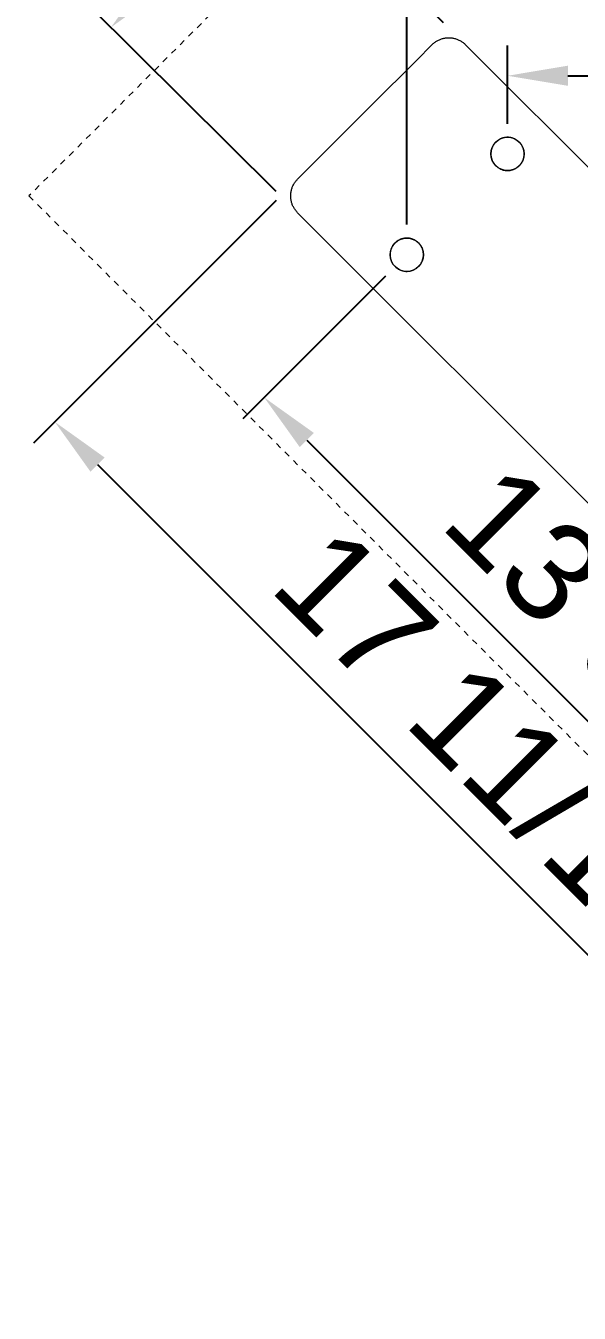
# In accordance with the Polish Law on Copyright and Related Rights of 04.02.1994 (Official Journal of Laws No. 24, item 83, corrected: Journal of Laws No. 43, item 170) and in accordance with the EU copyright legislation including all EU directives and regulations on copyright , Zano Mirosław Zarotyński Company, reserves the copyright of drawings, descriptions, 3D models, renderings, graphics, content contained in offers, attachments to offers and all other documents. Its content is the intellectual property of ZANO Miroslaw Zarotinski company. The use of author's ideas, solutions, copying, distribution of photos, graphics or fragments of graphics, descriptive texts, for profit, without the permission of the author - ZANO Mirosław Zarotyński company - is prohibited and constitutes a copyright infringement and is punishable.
# Model space of a CAD drawing. Header units: inches. Extents: x -14 to 184, y -4 to 134.
# Drawn here: x -9.71 to -0.54, y -3.51 to 17.83 of the extents above; entities that cross this region are included whole.
import ezdxf

# ---------------------------------------------------------------- set-up
doc = ezdxf.new("R2010")
doc.units = ezdxf.units.IN
doc.linetypes.add('HIDDEN', pattern=[1.905, 1.27, -0.635])
for name, color, linetype, lineweight in [('ZANO_R', 7, 'Continuous', 0), ('ZANO_R_przerywana', 250, 'HIDDEN', 0), ('ZANO_W', 1, 'Continuous', 0)]:
    doc.layers.add(name, color=color, linetype=linetype, lineweight=lineweight)
doc.styles.get("Standard").update_dxf_attribs({"font": 'arial.ttf'})
doc.dimstyles.new('amerykanie', dxfattribs={"dimtxt": 50, "dimasz": 50, "dimexe": 0.5, "dimexo": 0.5, "dimgap": 1, "dimtad": 1, "dimdec": 0, "dimzin": 0, "dimlunit": 5, "dimtxsty": 'Standard', "dimcen": 0.09, "dimclrd": 1, "dimclre": 1, "dimclrt": 1, "dimazin": 0, "dimtfac": 1, "dimtdec": 0, "dimtmove": 0, "dimatfit": 3, "dimfxl": 1, "dimtzin": 0, "dimarcsym": 1})

# ---------------------------------------------------------------- blocks, each defined once
blk = doc.blocks.new('*D392')
at = {"layer": 'ZANO_W', "color": 1, "lineweight": -2}
for p, q in [((-3.75, 13.681), (-6.114, 11.317)), ((-5.053, 10.963), (2.998, 2.912)), ((5.715, 4.216), (3.351, 1.852))]:
    blk.add_line(p, q, dxfattribs=at)
at = {"layer": 'ZANO_W', "color": 1}
for points in [[(-4.936, 11.081), (-5.171, 10.846), (-5.76, 11.67)], [(2.88, 2.795), (3.115, 3.03), (3.705, 2.205)]]:
    blk.add_solid(points, dxfattribs=at)
at = {"layer": 'ZANO_W', "color": 1, "insert": (-0.08, 7.886), "char_height": 1.625, "attachment_point": 5, "rotation": 315}
blk.add_mtext('13 3/8', dxfattribs=at)
blk = doc.blocks.new('*D396')
at = {"layer": 'ZANO_W', "color": 1, "lineweight": -2}
for p, q in [((-1.726, 16.205), (-1.726, 17.5)), ((70.043, 16.205), (70.043, 17.5)), ((-0.726, 17), (69.043, 17))]:
    blk.add_line(p, q, dxfattribs=at)
at = {"layer": 'ZANO_W', "color": 1}
for points in [[(-0.726, 17.167), (-0.726, 16.834), (-1.726, 17)], [(69.043, 16.834), (69.043, 17.167), (70.043, 17)]]:
    blk.add_solid(points, dxfattribs=at)
at = {"layer": 'ZANO_W', "color": 1, "insert": (34.158, 18.341), "char_height": 1.625, "attachment_point": 5}
blk.add_mtext('71 3/4', dxfattribs=at)
blk = doc.blocks.new('*D397')
at = {"layer": 'ZANO_W', "color": 1, "lineweight": -2}
for p, q in [((-3.396, 14.535), (-3.396, 20.078)), ((71.713, 14.535), (71.713, 20.078)), ((-2.396, 19.578), (70.713, 19.578))]:
    blk.add_line(p, q, dxfattribs=at)
at = {"layer": 'ZANO_W', "color": 1}
for points in [[(-2.396, 19.745), (-2.396, 19.412), (-3.396, 19.578)], [(70.713, 19.412), (70.713, 19.745), (71.713, 19.578)]]:
    blk.add_solid(points, dxfattribs=at)
at = {"layer": 'ZANO_W', "color": 1, "insert": (34.158, 20.918), "char_height": 1.625, "attachment_point": 5}
blk.add_mtext('75 1/8', dxfattribs=at)
blk = doc.blocks.new('*D399')
at = {"layer": 'ZANO_W', "color": 1, "lineweight": -2}
for p, q in [((-5.559, 14.934), (-9.583, 10.91)), ((-8.522, 10.557), (2.591, -0.557)), ((6.968, 2.406), (2.944, -1.617))]:
    blk.add_line(p, q, dxfattribs=at)
at = {"layer": 'ZANO_W', "color": 1}
for points in [[(-8.405, 10.674), (-8.64, 10.439), (-9.23, 11.264)], [(2.473, -0.674), (2.709, -0.439), (3.298, -1.264)]]:
    blk.add_solid(points, dxfattribs=at)
at = {"layer": 'ZANO_W', "color": 1, "insert": (-2.018, 5.948), "char_height": 1.625, "attachment_point": 5, "rotation": 315}
blk.add_mtext('17 11/16', dxfattribs=at)
blk = doc.blocks.new('*D400')
at = {"layer": 'ZANO_W', "color": 1, "lineweight": -2}
for p, q in [((-2.052, 27.059), (-7.953, 21.118)), ((-7.953, 21.118), (-6.912, 19.199)), ((-2.786, 17.876), (-5.879, 20.948)), ((-7.594, 18.512), (-6.229, 19.886)), ((-5.561, 15.083), (-8.654, 18.155))]:
    blk.add_line(p, q, dxfattribs=at)
at = {"layer": 'ZANO_W', "color": 1}
for points in [[(-6.111, 19.769), (-6.348, 20.004), (-5.525, 20.596)], [(-7.712, 18.63), (-7.476, 18.395), (-8.299, 17.803)]]:
    blk.add_solid(points, dxfattribs=at)
at = {"layer": 'ZANO_W', "color": 1, "insert": (-5.954, 25.033), "char_height": 1.625, "attachment_point": 5, "rotation": 45.1952}
blk.add_mtext('3 15/16', dxfattribs=at)
blk = doc.blocks.new('*D401')
at = {"layer": 'ZANO_W', "color": 1, "lineweight": -2}
for p, q in [((7.118, 2.406), (13.031, -3.506)), ((61.198, 2.406), (55.286, -3.506))]:
    blk.add_line(p, q, dxfattribs=at)
blk.add_arc((34.158, -24.634), 30.379, 46.8861, 133.1139, dxfattribs=at)
at = {"layer": 'ZANO_W', "color": 1}
for points in [[(13.28, -2.337), (13.512, -2.577), (12.677, -3.152)], [(54.805, -2.577), (55.037, -2.337), (55.639, -3.152)]]:
    blk.add_solid(points, dxfattribs=at)
at = {"layer": 'ZANO_W', "color": 1, "insert": (34.158, 7.086), "char_height": 1.625, "attachment_point": 5}
blk.add_mtext("90%%d0'", dxfattribs=at)

msp = doc.modelspace()

# ---------------------------------------------------------------- linework, layer by layer
at = {"layer": 'ZANO_R'}
for p, q in [((-2.97875, 17.5145), (-3.23199, 17.26126)), ((-2.97875, 17.5145), (-2.96899, 17.52393)), ((-2.96899, 17.52393), (-2.95891, 17.53302)), ((-2.95891, 17.53302), (-2.94852, 17.54175)), ((-2.94852, 17.54175), (-2.93784, 17.55012)), ((-2.93784, 17.55012), (-2.92688, 17.55812)), ((-2.92688, 17.55812), (-2.91565, 17.56574)), ((-2.91565, 17.56574), (-2.90416, 17.57296)), ((-2.90416, 17.57296), (-2.89243, 17.57978)), ((-2.89243, 17.57978), (-2.88047, 17.5862)), ((-2.88047, 17.5862), (-2.86845, 17.59213)), ((-2.86845, 17.59213), (-2.85622, 17.59765)), ((-2.85622, 17.59765), (-2.84382, 17.60275)), ((-2.84382, 17.60275), (-2.83124, 17.60742)), ((-2.83124, 17.60742), (-2.81852, 17.61167)), ((-2.81852, 17.61167), (-2.80566, 17.61547)), ((-2.80566, 17.61547), (-2.79268, 17.61884)), ((-2.79268, 17.61884), (-2.77959, 17.62176)), ((-2.77959, 17.62176), (-2.7664, 17.62424)), ((-2.7664, 17.62424), (-2.75314, 17.62626)), ((-2.75314, 17.62626), (-2.73982, 17.62783)), ((-2.73982, 17.62783), (-2.72646, 17.62895)), ((-2.72646, 17.62895), (-2.71306, 17.62961)), ((-2.71306, 17.62961), (-2.69965, 17.62981)), ((-2.69965, 17.62981), (-2.68624, 17.62956)), ((-2.68624, 17.62956), (-2.67285, 17.62885)), ((-2.67285, 17.62885), (-2.65949, 17.62769)), ((-2.65949, 17.62769), (-2.64617, 17.62607)), ((-2.64617, 17.62607), (-2.63292, 17.624)), ((-2.63292, 17.624), (-2.61975, 17.62147)), ((-2.61975, 17.62147), (-2.60667, 17.6185)), ((-2.60667, 17.6185), (-2.5937, 17.61509)), ((-2.5937, 17.61509), (-2.58085, 17.61124)), ((-2.58085, 17.61124), (-2.56814, 17.60695)), ((-2.56814, 17.60695), (-2.55559, 17.60223)), ((-2.55559, 17.60223), (-2.5432, 17.59709)), ((-2.5432, 17.59709), (-2.53099, 17.59152)), ((-2.53099, 17.59152), (-2.51899, 17.58555)), ((-2.51899, 17.58555), (-2.50719, 17.57917)), ((-2.50719, 17.57917), (-2.49561, 17.57239)), ((-2.49561, 17.57239), (-2.48428, 17.56522)), ((-2.48428, 17.56522), (-2.47319, 17.55767)), ((-2.47319, 17.55767), (-2.46237, 17.54974)), ((-2.46237, 17.54974), (-2.45183, 17.54145)), ((-2.45183, 17.54145), (-2.44157, 17.53281)), ((-2.44157, 17.53281), (-2.43162, 17.52382)), ((-2.43162, 17.52382), (-2.42197, 17.5145)), ((9.54874, 5.54379), (-2.42197, 17.5145)), ((-3.23199, 17.26126), (-3.98095, 16.5123)), ((-3.98095, 16.5123), (-4.13732, 16.35593)), ((-4.20366, 16.28959), (-5.20586, 15.28739)), ((-4.13732, 16.35593), (-4.20366, 16.28959)), ((-1.98788, 15.79082), (-1.9907, 15.78168)), ((-1.98474, 15.79986), (-1.98788, 15.79082)), ((-1.98129, 15.80878), (-1.98474, 15.79986)), ((-1.97754, 15.81758), (-1.98129, 15.80878)), ((-1.97348, 15.82624), (-1.97754, 15.81758)), ((-1.96912, 15.83476), (-1.97348, 15.82624)), ((-1.96447, 15.84312), (-1.96912, 15.83476)), ((-1.95953, 15.85131), (-1.96447, 15.84312)), ((-1.95431, 15.85933), (-1.95953, 15.85131)), ((-1.94882, 15.86716), (-1.95431, 15.85933)), ((-1.94305, 15.87479), (-1.94882, 15.86716)), ((-1.93703, 15.88223), (-1.94305, 15.87479)), ((-1.93075, 15.88944), (-1.93703, 15.88223)), ((-1.92422, 15.89644), (-1.93075, 15.88944)), ((-1.91746, 15.9032), (-1.92422, 15.89644)), ((-1.91047, 15.90973), (-1.91746, 15.9032)), ((-1.90325, 15.91601), (-1.91047, 15.90973)), ((-1.89582, 15.92203), (-1.90325, 15.91601)), ((-1.88818, 15.92779), (-1.89582, 15.92203)), ((-1.88035, 15.93329), (-1.88818, 15.92779)), ((-1.87233, 15.93851), (-1.88035, 15.93329)), ((-1.86414, 15.94345), (-1.87233, 15.93851)), ((-1.85578, 15.9481), (-1.86414, 15.94345)), ((-1.84726, 15.95245), (-1.85578, 15.9481)), ((-1.8386, 15.95651), (-1.84726, 15.95245)), ((-1.8298, 15.96027), (-1.8386, 15.95651)), ((-1.82088, 15.96372), (-1.8298, 15.96027)), ((-1.81184, 15.96686), (-1.82088, 15.96372)), ((-1.8027, 15.96968), (-1.81184, 15.96686)), ((-1.79347, 15.97218), (-1.8027, 15.96968)), ((-1.78416, 15.97436), (-1.79347, 15.97218)), ((-1.77477, 15.97622), (-1.78416, 15.97436)), ((-1.76533, 15.97775), (-1.77477, 15.97622)), ((-1.75584, 15.97895), (-1.76533, 15.97775)), ((-1.74631, 15.97982), (-1.75584, 15.97895)), ((-1.73676, 15.98036), (-1.74631, 15.97982)), ((-1.7272, 15.98057), (-1.73676, 15.98036)), ((-1.71763, 15.98044), (-1.7272, 15.98057)), ((-1.70807, 15.97998), (-1.71763, 15.98044)), ((-1.69854, 15.9792), (-1.70807, 15.97998)), ((-1.68904, 15.97808), (-1.69854, 15.9792)), ((-1.67958, 15.97663), (-1.68904, 15.97808)), ((-1.67018, 15.97486), (-1.67958, 15.97663)), ((-1.66085, 15.97276), (-1.67018, 15.97486)), ((-1.6516, 15.97033), (-1.66085, 15.97276)), ((-1.64243, 15.96759), (-1.6516, 15.97033)), ((-1.63337, 15.96453), (-1.64243, 15.96759)), ((-1.62441, 15.96116), (-1.63337, 15.96453)), ((-1.61558, 15.95748), (-1.62441, 15.96116)), ((-1.60689, 15.9535), (-1.61558, 15.95748)), ((-1.59833, 15.94921), (-1.60689, 15.9535)), ((-1.58993, 15.94464), (-1.59833, 15.94921)), ((-1.5817, 15.93977), (-1.58993, 15.94464)), ((-1.57364, 15.93462), (-1.5817, 15.93977)), ((-1.56576, 15.92919), (-1.57364, 15.93462)), ((-1.55807, 15.9235), (-1.56576, 15.92919)), ((-1.55059, 15.91754), (-1.55807, 15.9235)), ((-1.54332, 15.91132), (-1.55059, 15.91754)), ((-1.53627, 15.90486), (-1.54332, 15.91132)), ((-1.52944, 15.89815), (-1.53627, 15.90486)), ((-1.52286, 15.89121), (-1.52944, 15.89815)), ((-1.51652, 15.88405), (-1.52286, 15.89121)), ((-1.51043, 15.87667), (-1.51652, 15.88405)), ((-1.5046, 15.86909), (-1.51043, 15.87667)), ((-1.49904, 15.8613), (-1.5046, 15.86909)), ((-1.49375, 15.85333), (-1.49904, 15.8613)), ((-1.48874, 15.84518), (-1.49375, 15.85333)), ((-1.48402, 15.83686), (-1.48874, 15.84518)), ((-1.47958, 15.82838), (-1.48402, 15.83686)), ((-1.47545, 15.81976), (-1.47958, 15.82838)), ((-1.47162, 15.81099), (-1.47545, 15.81976)), ((-1.46809, 15.8021), (-1.47162, 15.81099)), ((-1.46487, 15.79309), (-1.46809, 15.8021)), ((-1.46197, 15.78397), (-1.46487, 15.79309)), ((-2.00138, 15.71574), (-2.00159, 15.70617)), ((-2.00159, 15.70617), (-2.00146, 15.69661)), ((-2.00146, 15.69661), (-2.00101, 15.68705)), ((-2.00084, 15.72529), (-2.00138, 15.71574)), ((-2.00101, 15.68705), (-2.00022, 15.67752)), ((-1.99997, 15.73481), (-2.00084, 15.72529)), ((-2.00022, 15.67752), (-1.9991, 15.66802)), ((-1.99877, 15.74431), (-1.99997, 15.73481)), ((-1.9991, 15.66802), (-1.99765, 15.65856)), ((-1.99724, 15.75375), (-1.99877, 15.74431)), ((-1.99765, 15.65856), (-1.99588, 15.64916)), ((-1.99538, 15.76313), (-1.99724, 15.75375)), ((-1.99588, 15.64916), (-1.99378, 15.63983)), ((-1.9932, 15.77245), (-1.99538, 15.76313)), ((-1.99378, 15.63983), (-1.99136, 15.63057)), ((-1.9907, 15.78168), (-1.9932, 15.77245)), ((-1.99136, 15.63057), (-1.98861, 15.62141)), ((-1.98861, 15.62141), (-1.98556, 15.61234)), ((-1.98556, 15.61234), (-1.98218, 15.60339)), ((-1.98218, 15.60339), (-1.9785, 15.59456)), ((-1.9785, 15.59456), (-1.97452, 15.58586)), ((-1.97452, 15.58586), (-1.97024, 15.57731)), ((-1.97024, 15.57731), (-1.96566, 15.56891)), ((-1.48517, 15.571), (-1.48066, 15.57944)), ((-1.48066, 15.57944), (-1.47645, 15.58803)), ((-1.47645, 15.58803), (-1.47255, 15.59676)), ((-1.47255, 15.59676), (-1.46894, 15.60562)), ((-1.46894, 15.60562), (-1.46565, 15.6146)), ((-1.46565, 15.6146), (-1.46267, 15.62369)), ((-1.46267, 15.62369), (-1.46001, 15.63288)), ((-1.45939, 15.77476), (-1.46197, 15.78397)), ((-1.46001, 15.63288), (-1.45767, 15.64215)), ((-1.45713, 15.76547), (-1.45939, 15.77476)), ((-1.45767, 15.64215), (-1.45565, 15.65151)), ((-1.45519, 15.7561), (-1.45713, 15.76547)), ((-1.45565, 15.65151), (-1.45395, 15.66092)), ((-1.45358, 15.74667), (-1.45519, 15.7561)), ((-1.45395, 15.66092), (-1.45259, 15.67039)), ((-1.4523, 15.73719), (-1.45358, 15.74667)), ((-1.45259, 15.67039), (-1.45155, 15.6799)), ((-1.45135, 15.72767), (-1.4523, 15.73719)), ((-1.45155, 15.6799), (-1.45085, 15.68944)), ((-1.45072, 15.71813), (-1.45135, 15.72767)), ((-1.45085, 15.68944), (-1.45047, 15.699)), ((-1.45043, 15.70856), (-1.45072, 15.71813)), ((-1.45047, 15.699), (-1.45043, 15.70856)), ((-1.96566, 15.56891), (-1.96079, 15.56068)), ((-1.96079, 15.56068), (-1.95564, 15.55261)), ((-1.95564, 15.55261), (-1.95022, 15.54474)), ((-1.95022, 15.54474), (-1.94452, 15.53705)), ((-1.94452, 15.53705), (-1.93856, 15.52957)), ((-1.93856, 15.52957), (-1.93234, 15.5223)), ((-1.93234, 15.5223), (-1.92588, 15.51524)), ((-1.92588, 15.51524), (-1.91917, 15.50842)), ((-1.91917, 15.50842), (-1.91224, 15.50184)), ((-1.91224, 15.50184), (-1.90507, 15.49549)), ((-1.90507, 15.49549), (-1.89769, 15.48941)), ((-1.89769, 15.48941), (-1.89011, 15.48358)), ((-1.89011, 15.48358), (-1.88233, 15.47801)), ((-1.88233, 15.47801), (-1.87435, 15.47272)), ((-1.87435, 15.47272), (-1.8662, 15.46772)), ((-1.8662, 15.46772), (-1.85789, 15.46299)), ((-1.85789, 15.46299), (-1.84941, 15.45856)), ((-1.84941, 15.45856), (-1.84078, 15.45443)), ((-1.84078, 15.45443), (-1.83202, 15.45059)), ((-1.83202, 15.45059), (-1.82312, 15.44707)), ((-1.82312, 15.44707), (-1.81411, 15.44385)), ((-1.81411, 15.44385), (-1.805, 15.44095)), ((-1.805, 15.44095), (-1.79579, 15.43837)), ((-1.79579, 15.43837), (-1.78649, 15.43611)), ((-1.78649, 15.43611), (-1.77712, 15.43417)), ((-1.77712, 15.43417), (-1.76769, 15.43256)), ((-1.76769, 15.43256), (-1.75821, 15.43128)), ((-1.75821, 15.43128), (-1.7487, 15.43032)), ((-1.7487, 15.43032), (-1.73915, 15.4297)), ((-1.73915, 15.4297), (-1.72959, 15.42941)), ((-1.72959, 15.42941), (-1.72002, 15.42945)), ((-1.72002, 15.42945), (-1.71046, 15.42982)), ((-1.71046, 15.42982), (-1.70092, 15.43053)), ((-1.70092, 15.43053), (-1.69141, 15.43157)), ((-1.69141, 15.43157), (-1.68194, 15.43293)), ((-1.68194, 15.43293), (-1.67253, 15.43462)), ((-1.67253, 15.43462), (-1.66318, 15.43664)), ((-1.66318, 15.43664), (-1.6539, 15.43898)), ((-1.6539, 15.43898), (-1.64471, 15.44165)), ((-1.64471, 15.44165), (-1.63562, 15.44463)), ((-1.63562, 15.44463), (-1.62664, 15.44792)), ((-1.62664, 15.44792), (-1.61778, 15.45152)), ((-1.61778, 15.45152), (-1.60905, 15.45543)), ((-1.60905, 15.45543), (-1.60046, 15.45964)), ((-1.60046, 15.45964), (-1.59202, 15.46415)), ((-1.59202, 15.46415), (-1.58374, 15.46894)), ((-1.58374, 15.46894), (-1.57563, 15.47402)), ((-1.57563, 15.47402), (-1.56771, 15.47938)), ((-1.56771, 15.47938), (-1.55998, 15.48501)), ((-1.55998, 15.48501), (-1.55244, 15.4909)), ((-1.55244, 15.4909), (-1.54512, 15.49706)), ((-1.54512, 15.49706), (-1.53801, 15.50346)), ((-1.53801, 15.50346), (-1.53113, 15.51011)), ((-1.53113, 15.51011), (-1.52448, 15.51699)), ((-1.52448, 15.51699), (-1.51808, 15.52409)), ((-1.51808, 15.52409), (-1.51193, 15.53142)), ((-1.51193, 15.53142), (-1.50603, 15.53895)), ((-1.50603, 15.53895), (-1.5004, 15.54669)), ((-1.5004, 15.54669), (-1.49504, 15.55461)), ((-1.49504, 15.55461), (-1.48996, 15.56272)), ((-1.48996, 15.56272), (-1.48517, 15.571)), ((-5.29844, 15.14085), (-5.29372, 15.15344)), ((-5.29372, 15.15344), (-5.28858, 15.16586)), ((-5.28858, 15.16586), (-5.28301, 15.17809)), ((-5.28301, 15.17809), (-5.27703, 15.19013)), ((-5.27703, 15.19013), (-5.27064, 15.20196)), ((-5.27064, 15.20196), (-5.26385, 15.21357)), ((-5.26385, 15.21357), (-5.25667, 15.22493)), ((-5.25667, 15.22493), (-5.24911, 15.23605)), ((-5.24911, 15.23605), (-5.24117, 15.24689)), ((-5.24117, 15.24689), (-5.23287, 15.25747)), ((-5.23287, 15.25747), (-5.22421, 15.26775)), ((-5.22421, 15.26775), (-5.2152, 15.27773)), ((-5.2152, 15.27773), (-5.20586, 15.28739)), ((-5.32117, 15.00901), (-5.32094, 15.02245)), ((-5.32094, 14.99556), (-5.32117, 15.00901)), ((-5.32094, 15.02245), (-5.32025, 15.03587)), ((-5.32025, 14.98214), (-5.32094, 14.99556)), ((-5.32025, 15.03587), (-5.31911, 15.04927)), ((-5.31911, 14.96874), (-5.32025, 14.98214)), ((-5.31911, 15.04927), (-5.3175, 15.06261)), ((-5.3175, 14.9554), (-5.31911, 14.96874)), ((-5.3175, 15.06261), (-5.31544, 15.0759)), ((-5.31544, 14.94211), (-5.3175, 14.9554)), ((-5.31544, 15.0759), (-5.31293, 15.08911)), ((-5.31293, 14.9289), (-5.31544, 14.94211)), ((-5.31293, 15.08911), (-5.30998, 15.10222)), ((-5.30998, 15.10222), (-5.30657, 15.11522)), ((-5.30657, 15.11522), (-5.30272, 15.12811)), ((-5.30272, 15.12811), (-5.29844, 15.14085)), ((-5.30998, 14.91579), (-5.31293, 14.9289)), ((-5.30657, 14.90279), (-5.30998, 14.91579)), ((-5.30272, 14.88991), (-5.30657, 14.90279)), ((-5.29844, 14.87716), (-5.30272, 14.88991)), ((-5.29372, 14.86457), (-5.29844, 14.87716)), ((-5.28858, 14.85215), (-5.29372, 14.86457)), ((-5.28301, 14.83992), (-5.28858, 14.85215)), ((-5.27703, 14.82788), (-5.28301, 14.83992)), ((-5.27064, 14.81605), (-5.27703, 14.82788)), ((-5.26385, 14.80444), (-5.27064, 14.81605)), ((-5.25667, 14.79308), (-5.26385, 14.80444)), ((-5.24911, 14.78197), (-5.25667, 14.79308)), ((-5.24117, 14.77112), (-5.24911, 14.78197)), ((-5.23287, 14.76055), (-5.24117, 14.77112)), ((-5.22421, 14.75026), (-5.23287, 14.76055)), ((-5.2152, 14.74028), (-5.22421, 14.75026)), ((-5.20586, 14.73062), (-5.2152, 14.74028)), ((-5.20586, 14.73062), (6.76485, 2.75991)), ((-3.48218, 14.29653), (-3.49121, 14.29339)), ((-3.47303, 14.29935), (-3.48218, 14.29653)), ((-3.4638, 14.30185), (-3.47303, 14.29935)), ((-3.45449, 14.30403), (-3.4638, 14.30185)), ((-3.4451, 14.30589), (-3.45449, 14.30403)), ((-3.43566, 14.30742), (-3.4451, 14.30589)), ((-3.42617, 14.30862), (-3.43566, 14.30742)), ((-3.41664, 14.30949), (-3.42617, 14.30862)), ((-3.40709, 14.31003), (-3.41664, 14.30949)), ((-3.39753, 14.31023), (-3.40709, 14.31003)), ((-3.38796, 14.31011), (-3.39753, 14.31023)), ((-3.37841, 14.30965), (-3.38796, 14.31011)), ((-3.36887, 14.30886), (-3.37841, 14.30965)), ((-3.35937, 14.30775), (-3.36887, 14.30886)), ((-3.34992, 14.3063), (-3.35937, 14.30775)), ((-3.34052, 14.30452), (-3.34992, 14.3063)), ((-3.33118, 14.30242), (-3.34052, 14.30452)), ((-3.32193, 14.3), (-3.33118, 14.30242)), ((-3.31276, 14.29726), (-3.32193, 14.3)), ((-3.3037, 14.2942), (-3.31276, 14.29726)), ((-3.66757, 14.08342), (-3.6691, 14.07397)), ((-3.66572, 14.0928), (-3.66757, 14.08342)), ((-3.66354, 14.10212), (-3.66572, 14.0928)), ((-3.66103, 14.11135), (-3.66354, 14.10212)), ((-3.65821, 14.12049), (-3.66103, 14.11135)), ((-3.65507, 14.12953), (-3.65821, 14.12049)), ((-3.65162, 14.13845), (-3.65507, 14.12953)), ((-3.64787, 14.14725), (-3.65162, 14.13845)), ((-3.64381, 14.15591), (-3.64787, 14.14725)), ((-3.63945, 14.16443), (-3.64381, 14.15591)), ((-3.6348, 14.17279), (-3.63945, 14.16443)), ((-3.62986, 14.18098), (-3.6348, 14.17279)), ((-3.62464, 14.189), (-3.62986, 14.18098)), ((-3.61915, 14.19683), (-3.62464, 14.189)), ((-3.61338, 14.20446), (-3.61915, 14.19683)), ((-3.60736, 14.21189), (-3.61338, 14.20446)), ((-3.60108, 14.21911), (-3.60736, 14.21189)), ((-3.59456, 14.22611), (-3.60108, 14.21911)), ((-3.58779, 14.23287), (-3.59456, 14.22611)), ((-3.5808, 14.2394), (-3.58779, 14.23287)), ((-3.57358, 14.24567), (-3.5808, 14.2394)), ((-3.56615, 14.2517), (-3.57358, 14.24567)), ((-3.55851, 14.25746), (-3.56615, 14.2517)), ((-3.55068, 14.26296), (-3.55851, 14.25746)), ((-3.54266, 14.26818), (-3.55068, 14.26296)), ((-3.53447, 14.27311), (-3.54266, 14.26818)), ((-3.52611, 14.27777), (-3.53447, 14.27311)), ((-3.5176, 14.28212), (-3.52611, 14.27777)), ((-3.50893, 14.28618), (-3.5176, 14.28212)), ((-3.50014, 14.28994), (-3.50893, 14.28618)), ((-3.49121, 14.29339), (-3.50014, 14.28994)), ((-3.29475, 14.29083), (-3.3037, 14.2942)), ((-3.28592, 14.28715), (-3.29475, 14.29083)), ((-3.27722, 14.28317), (-3.28592, 14.28715)), ((-3.26867, 14.27888), (-3.27722, 14.28317)), ((-3.26027, 14.2743), (-3.26867, 14.27888)), ((-3.25203, 14.26944), (-3.26027, 14.2743)), ((-3.24397, 14.26429), (-3.25203, 14.26944)), ((-3.23609, 14.25886), (-3.24397, 14.26429)), ((-3.2284, 14.25316), (-3.23609, 14.25886)), ((-3.22092, 14.24721), (-3.2284, 14.25316)), ((-3.21365, 14.24099), (-3.22092, 14.24721)), ((-3.2066, 14.23452), (-3.21365, 14.24099)), ((-3.19978, 14.22782), (-3.2066, 14.23452)), ((-3.19319, 14.22088), (-3.19978, 14.22782)), ((-3.18685, 14.21372), (-3.19319, 14.22088)), ((-3.18076, 14.20634), (-3.18685, 14.21372)), ((-3.17493, 14.19875), (-3.18076, 14.20634)), ((-3.16937, 14.19097), (-3.17493, 14.19875)), ((-3.16408, 14.183), (-3.16937, 14.19097)), ((-3.15907, 14.17485), (-3.16408, 14.183)), ((-3.15435, 14.16653), (-3.15907, 14.17485)), ((-3.14992, 14.15805), (-3.15435, 14.16653)), ((-3.14578, 14.14943), (-3.14992, 14.15805)), ((-3.14195, 14.14066), (-3.14578, 14.14943)), ((-3.13842, 14.13177), (-3.14195, 14.14066)), ((-3.13521, 14.12276), (-3.13842, 14.13177)), ((-3.13231, 14.11364), (-3.13521, 14.12276)), ((-3.12972, 14.10443), (-3.13231, 14.11364)), ((-3.12746, 14.09514), (-3.12972, 14.10443)), ((-3.12552, 14.08577), (-3.12746, 14.09514)), ((-3.12391, 14.07634), (-3.12552, 14.08577)), ((-3.67171, 14.04541), (-3.67192, 14.03584)), ((-3.67192, 14.03584), (-3.67179, 14.02628)), ((-3.67179, 14.02628), (-3.67134, 14.01672)), ((-3.67117, 14.05496), (-3.67171, 14.04541)), ((-3.67134, 14.01672), (-3.67055, 14.00719)), ((-3.6703, 14.06448), (-3.67117, 14.05496)), ((-3.67055, 14.00719), (-3.66943, 13.99769)), ((-3.6691, 14.07397), (-3.6703, 14.06448)), ((-3.66943, 13.99769), (-3.66798, 13.98823)), ((-3.66798, 13.98823), (-3.66621, 13.97883)), ((-3.66621, 13.97883), (-3.66411, 13.9695)), ((-3.66411, 13.9695), (-3.66169, 13.96024)), ((-3.66169, 13.96024), (-3.65895, 13.95108)), ((-3.65895, 13.95108), (-3.65589, 13.94201)), ((-3.65589, 13.94201), (-3.65252, 13.93306)), ((-3.65252, 13.93306), (-3.64884, 13.92423)), ((-3.64884, 13.92423), (-3.64485, 13.91553)), ((-3.64485, 13.91553), (-3.64057, 13.90698)), ((-3.64057, 13.90698), (-3.63599, 13.89858)), ((-3.63599, 13.89858), (-3.63112, 13.89034)), ((-3.63112, 13.89034), (-3.62597, 13.88228)), ((-3.62597, 13.88228), (-3.62055, 13.8744)), ((-3.62055, 13.8744), (-3.61485, 13.86672)), ((-3.18226, 13.86109), (-3.17636, 13.86862)), ((-3.17636, 13.86862), (-3.17073, 13.87636)), ((-3.17073, 13.87636), (-3.16538, 13.88428)), ((-3.16538, 13.88428), (-3.1603, 13.89239)), ((-3.1603, 13.89239), (-3.1555, 13.90066)), ((-3.1555, 13.90066), (-3.151, 13.9091)), ((-3.151, 13.9091), (-3.14679, 13.91769)), ((-3.14679, 13.91769), (-3.14288, 13.92643)), ((-3.14288, 13.92643), (-3.13927, 13.93529)), ((-3.13927, 13.93529), (-3.13598, 13.94427)), ((-3.13598, 13.94427), (-3.133, 13.95336)), ((-3.133, 13.95336), (-3.13034, 13.96255)), ((-3.13034, 13.96255), (-3.128, 13.97182)), ((-3.128, 13.97182), (-3.12598, 13.98117)), ((-3.12598, 13.98117), (-3.12428, 13.99059)), ((-3.12428, 13.99059), (-3.12292, 14.00006)), ((-3.12263, 14.06686), (-3.12391, 14.07634)), ((-3.12292, 14.00006), (-3.12188, 14.00957)), ((-3.12168, 14.05734), (-3.12263, 14.06686)), ((-3.12188, 14.00957), (-3.12118, 14.01911)), ((-3.12105, 14.04779), (-3.12168, 14.05734)), ((-3.12118, 14.01911), (-3.12081, 14.02867)), ((-3.12076, 14.03823), (-3.12105, 14.04779)), ((-3.12081, 14.02867), (-3.12076, 14.03823)), ((-3.61485, 13.86672), (-3.60889, 13.85924)), ((-3.60889, 13.85924), (-3.60267, 13.85196)), ((-3.60267, 13.85196), (-3.59621, 13.84491)), ((-3.59621, 13.84491), (-3.5895, 13.83809)), ((-3.5895, 13.83809), (-3.58257, 13.8315)), ((-3.58257, 13.8315), (-3.5754, 13.82516)), ((-3.5754, 13.82516), (-3.56803, 13.81907)), ((-3.56803, 13.81907), (-3.56044, 13.81324)), ((-3.56044, 13.81324), (-3.55266, 13.80768)), ((-3.55266, 13.80768), (-3.54469, 13.80239)), ((-3.54469, 13.80239), (-3.53654, 13.79738)), ((-3.53654, 13.79738), (-3.52822, 13.79266)), ((-3.52822, 13.79266), (-3.51974, 13.78823)), ((-3.51974, 13.78823), (-3.51111, 13.7841)), ((-3.51111, 13.7841), (-3.50235, 13.78026)), ((-3.50235, 13.78026), (-3.49345, 13.77674)), ((-3.49345, 13.77674), (-3.48444, 13.77352)), ((-3.48444, 13.77352), (-3.47533, 13.77062)), ((-3.47533, 13.77062), (-3.46612, 13.76804)), ((-3.46612, 13.76804), (-3.45682, 13.76578)), ((-3.45682, 13.76578), (-3.44745, 13.76384)), ((-3.44745, 13.76384), (-3.43803, 13.76223)), ((-3.43803, 13.76223), (-3.42855, 13.76094)), ((-3.42855, 13.76094), (-3.41903, 13.75999)), ((-3.41903, 13.75999), (-3.40948, 13.75937)), ((-3.40948, 13.75937), (-3.39992, 13.75908)), ((-3.39992, 13.75908), (-3.39035, 13.75912)), ((-3.39035, 13.75912), (-3.38079, 13.75949)), ((-3.38079, 13.75949), (-3.37125, 13.7602)), ((-3.37125, 13.7602), (-3.36174, 13.76123)), ((-3.36174, 13.76123), (-3.35227, 13.7626)), ((-3.35227, 13.7626), (-3.34286, 13.76429)), ((-3.34286, 13.76429), (-3.33351, 13.76631)), ((-3.33351, 13.76631), (-3.32423, 13.76865)), ((-3.32423, 13.76865), (-3.31504, 13.77132)), ((-3.31504, 13.77132), (-3.30595, 13.7743)), ((-3.30595, 13.7743), (-3.29697, 13.77759)), ((-3.29697, 13.77759), (-3.28811, 13.78119)), ((-3.28811, 13.78119), (-3.27938, 13.7851)), ((-3.27938, 13.7851), (-3.27079, 13.78931)), ((-3.27079, 13.78931), (-3.26235, 13.79382)), ((-3.26235, 13.79382), (-3.25407, 13.79861)), ((-3.25407, 13.79861), (-3.24597, 13.80369)), ((-3.24597, 13.80369), (-3.23804, 13.80905)), ((-3.23804, 13.80905), (-3.23031, 13.81468)), ((-3.23031, 13.81468), (-3.22277, 13.82057)), ((-3.22277, 13.82057), (-3.21545, 13.82672)), ((-3.21545, 13.82672), (-3.20834, 13.83313)), ((-3.20834, 13.83313), (-3.20146, 13.83977)), ((-3.20146, 13.83977), (-3.19481, 13.84665)), ((-3.19481, 13.84665), (-3.18841, 13.85376)), ((-3.18841, 13.85376), (-3.18226, 13.86109))]:
    msp.add_line(p, q, dxfattribs=at)
for centre, radius in [((-1.72598, 15.70499), 0.27556), ((-3.39633, 14.03465), 0.27559)]:
    msp.add_circle(centre, radius, dxfattribs=at)
at = {"layer": 'ZANO_R_przerywana', "ltscale": 0.05}
for p, q in [((-2.70036, 21.96872), (-9.66007, 15.00901)), ((-9.66007, 15.00901), (7.04324, -1.69431))]:
    msp.add_line(p, q, dxfattribs=at)

# ---------------------------------------------------------------- dimensions: what is measured, and where the dimension line sits
at = {"layer": 'ZANO_W'}
for p1, p2, distance, picture, middle in [((-5.20586, 14.73062), (-2.43162, 17.52382), 4.35933, '*D400', (-8.55209, 22.41718)), ((-5.20586, 15.28739), (7.32163, 2.75991), -5.6903, '*D399', (-2.01809, 5.94767))]:
    dim = msp.add_aligned_dim(p1=p1, p2=p2, distance=distance, dimstyle='amerykanie', override={"dimtxt": 1.625, "dimasz": 1, "dimgap": 0.5, "dimdec": 4, "dimaunit": 1, "dimadec": 1, "dimtdec": 4, "dimtmove": 1, "dimfrac": 2}, dxfattribs=at)
    dim.commit()
    dim.dimension.update_dxf_attribs({"geometry": picture, "text_midpoint": middle})
for base, p1, p2, picture, middle in [((71.7129, 19.57819), (-3.39634, 14.03461), (71.7129, 14.03465), '*D397', (34.15828, 20.9184)), ((70.04257, 17.0002), (-1.72602, 15.70496), (70.04257, 15.70498), '*D396', (34.15827, 18.34096))]:
    dim = msp.add_linear_dim(base=base, p1=p1, p2=p2, dimstyle='amerykanie', override={"dimtxt": 1.625, "dimasz": 1, "dimgap": 0.5, "dimdec": 4, "dimaunit": 1, "dimadec": 1, "dimtdec": 4, "dimtmove": 1, "dimfrac": 2}, dxfattribs=at)
    dim.commit()
    dim.dimension.update_dxf_attribs({"geometry": picture, "text_midpoint": middle})
dim = msp.add_angular_dim_2l(base=(42.02091, 4.71018), line1=((61.55172, 2.75991), (73.52243, 14.73062)), line2=((-5.20586, 14.73062), (6.76485, 2.75991)), dimstyle='amerykanie', override={"dimtxt": 1.625, "dimasz": 1, "dimgap": 0.5, "dimdec": 4, "dimaunit": 1, "dimadec": 1, "dimtdec": 4, "dimtmove": 1, "dimfrac": 2}, dxfattribs=at)
dim.commit()
dim.dimension.update_dxf_attribs({"geometry": '*D401', "text_midpoint": (34.15829, 7.08553)})
dim = msp.add_linear_dim(base=(3.70474, 2.20528), p1=(-3.39634, 14.03461), p2=(6.06891, 4.56945), angle=135, dimstyle='amerykanie', override={"dimtxt": 1.625, "dimasz": 1, "dimgap": 0.5, "dimdec": 4, "dimaunit": 1, "dimadec": 1, "dimtdec": 4, "dimtmove": 1, "dimfrac": 2}, dxfattribs=at)
dim.commit()
dim.dimension.update_dxf_attribs({"geometry": '*D392', "text_midpoint": (-0.0798, 7.88595)})

doc.saveas('drawing.dxf')
